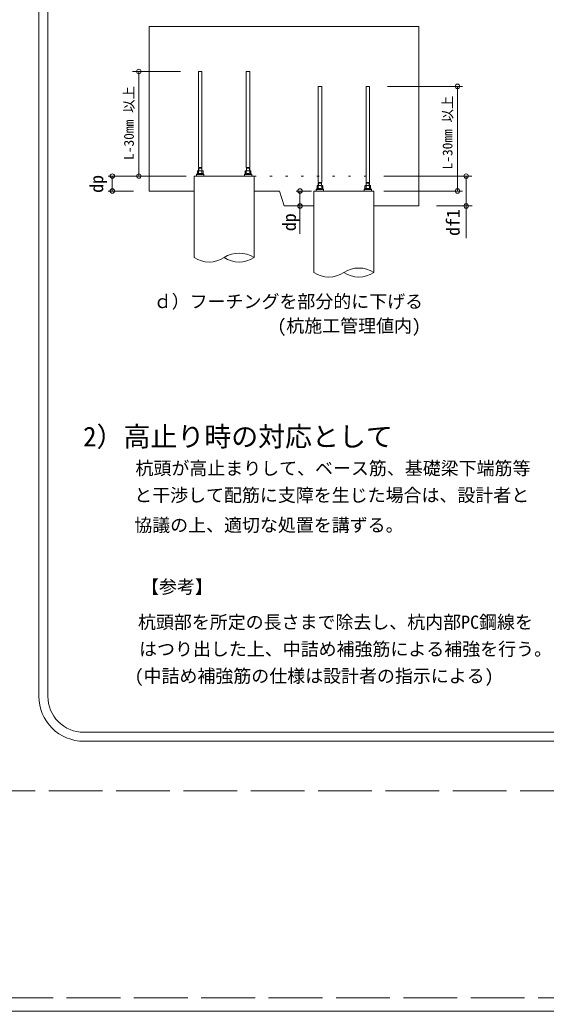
# Model space of a CAD drawing. Units: millimetres on the paper. Extents: x -269 to 150, y -163 to 142.
# Drawn here: x 15.9 to 74.5, y -163.5 to -52.9 of the extents above; entities that cross this region are included whole.
import ezdxf
from ezdxf.enums import TextEntityAlignment as Align

# ---------------------------------------------------------------- set-up
doc = ezdxf.new("R2010")
doc.units = ezdxf.units.MM
doc.linetypes.add('DASHED', pattern=[7.5, 6, -1.5])
doc.linetypes.add('DOTTED', pattern=[1.75, 0.25, -1.5])
doc.layers.add('0-0_シート1', color=7, linetype='Continuous', lineweight=13)
doc.styles.add('ＭＳ ゴシック', font='')
doc.styles.get('ＭＳ ゴシック').set_extended_font_data('MS Gothic')

msp = doc.modelspace()

# ---------------------------------------------------------------- linework, layer by layer
at = {"layer": '0-0_シート1'}
for p, q in [((18.032, 5.769), (18.032, -128.358)), ((19.032, 5.769), (19.032, -128.358)), ((30.332, -53.676), (60.332, -53.676)), ((30.332, -53.676), (30.332, -72.009)), ((60.332, -53.676), (60.332, -73.676)), ((28.465, -58.676), (33.799, -58.676)), ((29.171, -58.676), (29.171, -70.343)), ((35.799, -58.676), (36.199, -58.676)), ((35.799, -69.393), (35.799, -58.676)), ((36.199, -69.393), (36.199, -58.676)), ((41.532, -58.676), (41.132, -58.676)), ((41.132, -69.393), (41.132, -58.676)), ((41.532, -69.393), (41.532, -58.676)), ((49.532, -71.059), (49.532, -60.343)), ((54.466, -71.059), (54.466, -60.343)), ((54.466, -60.343), (54.866, -60.343)), ((54.866, -71.059), (54.866, -60.343)), ((56.866, -60.343), (65.2, -60.343)), ((64.659, -60.343), (64.659, -72.009)), ((35.799, -69.393), (36.199, -69.393)), ((35.832, -69.743), (35.832, -69.393)), ((36.166, -69.743), (36.166, -69.393)), ((36.182, -69.743), (36.182, -69.476)), ((41.532, -69.393), (41.132, -69.393)), ((41.149, -69.743), (41.149, -69.476)), ((41.166, -69.743), (41.166, -69.393)), ((41.499, -69.743), (41.499, -69.393)), ((25.732, -70.343), (34.45, -70.343)), ((26.206, -70.343), (26.206, -72.009)), ((28.465, -70.343), (33.332, -70.343)), ((35.332, -70.343), (35.332, -79.43)), ((35.599, -70.176), (35.712, -70.063)), ((35.599, -70.343), (35.599, -70.176)), ((36.399, -70.176), (35.599, -70.176)), ((35.682, -70.093), (35.682, -69.784)), ((35.741, -69.743), (36.257, -69.743)), ((35.799, -69.784), (35.799, -70.093)), ((36.199, -69.784), (36.199, -70.093)), ((36.399, -70.176), (36.286, -70.063)), ((36.316, -69.784), (36.316, -70.093)), ((40.932, -70.176), (41.045, -70.063)), ((40.932, -70.176), (41.732, -70.176)), ((41.016, -69.784), (41.016, -70.093)), ((41.591, -69.743), (41.074, -69.743)), ((41.132, -69.784), (41.132, -70.093)), ((41.532, -69.784), (41.532, -70.093)), ((41.732, -70.176), (41.619, -70.063)), ((41.649, -70.093), (41.649, -69.784)), ((41.732, -70.343), (41.732, -70.176)), ((56.441, -70.343), (66.252, -70.343)), ((65.624, -70.343), (65.624, -73.676)), ((48.932, -71.843), (49.045, -71.73)), ((48.932, -72.009), (48.932, -71.843)), ((49.732, -71.843), (48.932, -71.843)), ((49.016, -71.759), (49.016, -71.451)), ((49.074, -71.409), (49.591, -71.409)), ((49.132, -71.059), (49.532, -71.059)), ((49.132, -71.451), (49.132, -71.759)), ((49.166, -71.409), (49.166, -71.059)), ((49.499, -71.409), (49.499, -71.059)), ((49.516, -71.409), (49.516, -71.143)), ((49.532, -71.451), (49.532, -71.759)), ((49.732, -71.843), (49.619, -71.73)), ((49.649, -71.451), (49.649, -71.759)), ((54.266, -71.843), (54.378, -71.73)), ((54.266, -71.843), (55.065, -71.843)), ((54.349, -71.451), (54.349, -71.759)), ((54.924, -71.409), (54.407, -71.409)), ((54.866, -71.059), (54.466, -71.059)), ((54.466, -71.451), (54.466, -71.759)), ((54.482, -71.409), (54.482, -71.143)), ((54.499, -71.409), (54.499, -71.059)), ((54.832, -71.409), (54.832, -71.059)), ((54.866, -71.451), (54.866, -71.759)), ((55.065, -71.843), (54.953, -71.73)), ((54.982, -71.759), (54.982, -71.451)), ((55.065, -72.009), (55.065, -71.843)), ((25.732, -72.009), (28.555, -72.009)), ((35.332, -72.009), (30.332, -72.009)), ((41.999, -72.009), (44.835, -72.009)), ((45.367, -73.676), (44.835, -72.009)), ((46.683, -72.009), (48.383, -72.009)), ((47.111, -72.009), (47.111, -76.782)), ((48.665, -72.009), (48.665, -81.097)), ((56.441, -72.009), (65.218, -72.009)), ((48.665, -73.676), (45.367, -73.676)), ((46.111, -73.676), (48.248, -73.676)), ((55.332, -73.676), (60.332, -73.676)), ((62.332, -73.676), (66.289, -73.676)), ((65.624, -73.676), (65.624, -77.263)), ((23.032, -132.358), (137.061, -132.358)), ((23.032, -133.358), (137.061, -133.358))]:
    msp.add_line(p, q, dxfattribs=at)
at = {"layer": '0-0_シート1', "linetype": 'DOTTED'}
msp.add_line((41.999, -70.343), (55.431, -70.343), dxfattribs=at)
at = {"layer": '0-0_シート1', "linetype": 'DASHED'}
for p, q in [((-265.876, -138.874), (147.125, -138.874)), ((147.125, -161.957), (-265.876, -161.957))]:
    msp.add_line(p, q, dxfattribs=at)
at = {"layer": '0-0_シート1'}
msp.add_lwpolyline([(150.125, 141.543), (150.125, -163.457), (-268.876, -163.457), (-268.876, 141.543)], close=True, dxfattribs=at)
for points in [[(49.132, -71.059), (49.132, -60.343), (49.532, -60.343)], [(35.816, -69.743), (35.816, -69.476), (36.182, -69.476)], [(41.516, -69.743), (41.516, -69.476), (41.149, -69.476)], [(35.332, -70.343), (41.999, -70.343), (41.999, -79.43)], [(36.399, -70.176), (36.399, -70.343), (35.599, -70.343)], [(40.932, -70.176), (40.932, -70.343), (41.732, -70.343)], [(49.732, -71.843), (49.732, -72.009), (48.932, -72.009)], [(49.149, -71.409), (49.149, -71.143), (49.516, -71.143)], [(54.266, -71.843), (54.266, -72.009), (55.065, -72.009)], [(54.849, -71.409), (54.849, -71.143), (54.482, -71.143)], [(48.665, -72.009), (55.332, -72.009), (55.332, -81.097)]]:
    msp.add_lwpolyline(points, dxfattribs=at)
for centre in [(29.171, -58.676), (64.659, -60.343), (26.206, -70.343), (29.171, -70.343), (65.624, -70.343), (26.206, -72.009), (47.111, -72.009), (64.659, -72.009), (47.111, -73.676), (65.624, -73.676)]:
    msp.add_circle(centre, 0.25, dxfattribs=at)
for centre, radius, start, end in [((35.741, -69.804), 0.0617, 18.92464, 161.07535), ((35.74, -70.12), 0.064, 25.98862, 116.6064), ((35.999, -70.244), 0.501, 66.46341, 113.53658), ((35.999, -70.624), 0.568, 69.38818, 110.6118), ((36.257, -69.804), 0.0617, 18.92464, 161.07535), ((36.257, -70.12), 0.064, 63.39359, 154.01137), ((41.074, -69.804), 0.0617, 18.92464, 161.07535), ((41.074, -70.12), 0.064, 25.98862, 116.6064), ((41.332, -70.244), 0.501, 66.46341, 113.53658), ((41.332, -70.624), 0.568, 69.38818, 110.6118), ((41.591, -69.804), 0.0617, 18.92464, 161.07535), ((41.591, -70.12), 0.064, 63.39359, 154.01137), ((49.074, -71.471), 0.0617, 18.92464, 161.07535), ((49.074, -71.787), 0.064, 25.98862, 116.6064), ((49.332, -71.91), 0.501, 66.46341, 113.53658), ((49.332, -72.291), 0.568, 69.38818, 110.6118), ((49.591, -71.471), 0.0617, 18.92464, 161.07535), ((49.591, -71.787), 0.064, 63.39359, 154.01137), ((54.407, -71.471), 0.0617, 18.92464, 161.07535), ((54.407, -71.787), 0.064, 25.98862, 116.6064), ((54.666, -71.91), 0.501, 66.46341, 113.53658), ((54.666, -72.291), 0.568, 69.38818, 110.6118), ((54.924, -71.471), 0.0617, 18.92464, 161.07535), ((54.924, -71.787), 0.064, 63.39359, 154.01137), ((36.999, -76.902), 3.028, 236.6015, 303.39848), ((40.332, -81.958), 3.028, 56.6015, 123.39848), ((40.332, -76.902), 3.028, 236.6015, 303.39848), ((53.666, -83.625), 3.028, 56.6015, 123.39848), ((50.332, -78.569), 3.028, 236.6015, 303.39848), ((53.666, -78.569), 3.028, 236.6015, 303.39848), ((23.032, -128.358), 5, 179.99998, 270), ((23.032, -128.358), 4, 179.99998, 270)]:
    msp.add_arc(centre, radius, start, end, dxfattribs=at)

# ---------------------------------------------------------------- texts
at = {"layer": '0-0_シート1', "style": 'ＭＳ ゴシック'}
for s, height, p in [('L-30mm 以上', 1.1, (28.935, -68.544)), ('L-30mm 以上', 1.1, (64.423, -69.606)), ('dp', 1.466, (25.633, -72.214)), ('dp', 1.466, (47.092, -76.489)), ('df1', 1.466, (65.338, -77.016))]:
    msp.add_text(s, height=height, rotation=90, dxfattribs=at).set_placement(p, align=Align.BOTTOM_LEFT)
for s, height, p in [('ｄ）フーチングを部分的に下げる', 1.466, (30.826, -85.498)), ('(杭施工管理値内)', 1.466, (44.593, -88.208)), ('2）高止り時の対応として', 2.199, (22.96, -101.147)), ('杭頭が高止まりして、ベース筋、基礎梁下端筋等', 1.466, (28.795, -104.094)), ('と干渉して配筋に支障を生じた場合は、設計者と', 1.466, (28.654, -107.094)), ('協議の上、適切な処置を講ずる。', 1.466, (28.654, -110.428)), ('【参考】', 1.466, (29.41, -117.314)), ('杭頭部を所定の長さまで除去し、杭内部PC鋼線を', 1.466, (29.067, -121.253)), ('はつり出した上、中詰め補強筋による補強を行う。', 1.466, (29.193, -124.253)), ('(中詰め補強筋の仕様は設計者の指示による)', 1.466, (28.693, -127.253))]:
    msp.add_text(s, height=height, dxfattribs=at).set_placement(p, align=Align.BOTTOM_LEFT)

doc.saveas('drawing.dxf')
